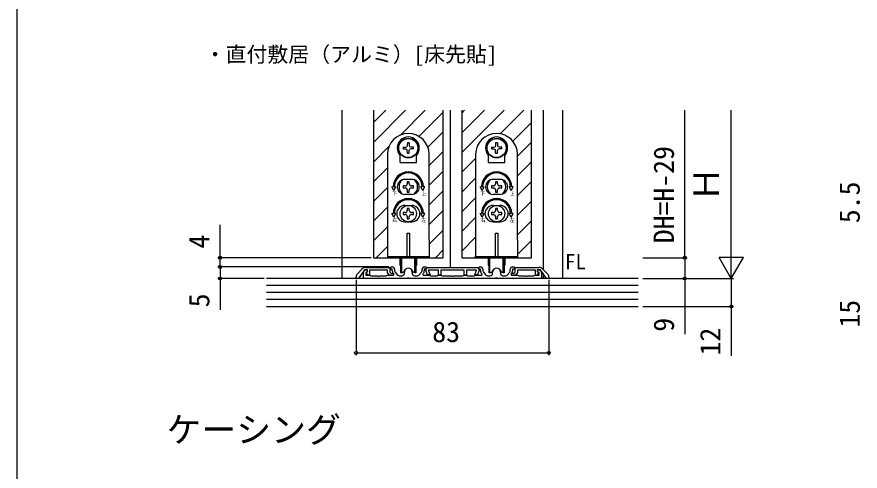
# Model space of a CAD drawing. Units: millimetres, scale not verified. Extents: x -525 to 525, y -783 to 779.
# Drawn here: x -525 to -162, y -9.9 to 185.8 of the extents above; entities that cross this region are included whole.
import ezdxf
from ezdxf.enums import TextEntityAlignment as Align

# ---------------------------------------------------------------- set-up
doc = ezdxf.new("R2010")
doc.units = ezdxf.units.MM
doc.header["$LTSCALE"] = 4
for name, color, linetype in [('0-2_USER1', 3, 'Continuous'), ('0-3_YKK_11', 7, 'Continuous'), ('0-4_YKK_12', 2, 'Continuous'), ('0-5_YKK_13', 4, 'Continuous'), ('0-7_YKK_D', 6, 'Continuous'), ('0-8_YKK_ZWAK', 7, 'Continuous'), ('0-9_YSS_K', 3, 'Continuous')]:
    doc.layers.add(name, color=color, linetype=linetype)
doc.styles.add('ＭＳ ゴシック', font='')
doc.styles.get('ＭＳ ゴシック').set_extended_font_data('MS Gothic')

msp = doc.modelspace()

# ---------------------------------------------------------------- linework, layer by layer
at = {"layer": '0-3_YKK_11'}
for p, q in [((-378.414, 75.154), (-376.286, 77.282)), ((-362.4, 77.068), (-362.4, 76.448)), ((-350.6, 76.448), (-350.6, 77.068)), ((-324.4, 77.068), (-324.4, 76.448)), ((-312.6, 76.448), (-312.6, 77.068)), ((-310.5, 77.869), (-300.129, 77.869)), ((-298.714, 77.284), (-296.586, 75.155)), ((-362.147, 75.784), (-361.098, 74.603)), ((-360.351, 74.268), (-359.2, 74.268)), ((-358.2, 75.268), (-358.2, 75.868)), ((-354.8, 75.868), (-354.8, 75.268)), ((-353.8, 74.268), (-352.649, 74.268)), ((-351.902, 74.603), (-350.853, 75.784)), ((-324.147, 75.784), (-323.098, 74.603)), ((-322.351, 74.268), (-321.2, 74.268)), ((-320.2, 75.268), (-320.2, 75.868)), ((-316.8, 75.868), (-316.8, 75.268)), ((-315.8, 74.268), (-314.649, 74.268)), ((-313.902, 74.603), (-312.853, 75.784))]:
    msp.add_line(p, q, dxfattribs=at)
for points in [[(-374.872, 77.868), (-364.5, 77.868), (-364.5, 75.899), (-363.969, 75.368), (-362.9, 75.368), (-362.9, 74.568), (-364.583, 74.568), (-365.5, 75.485), (-365.5, 76.668), (-373.2, 76.668), (-373.2, 74.568), (-373.864, 74.568), (-374.668, 75.717), (-374, 75.96), (-374, 76.868), (-375.4, 76.868), (-378, 73.168), (-379, 73.168), (-379, 73.739)], [(-375.076, 76.703), (-374.458, 76.928), (-374.115, 75.989), (-374.8, 75.739), (-374.8, 74.568), (-373.1, 74.568), (-372.84, 74.418), (-372.58, 74.268), (-369.758, 74.268), (-369.575, 74.148), (-369.025, 74.148), (-368.842, 74.268), (-366.02, 74.268), (-365.76, 74.418), (-365.5, 74.568), (-362.907, 74.568), (-362.739, 74.944), (-362.895, 75.119)], [(-363.4, 76.448), (-363.4, 77.068), (-363.9, 77.068), (-364.4, 77.568), (-363.9, 78.068), (-363.4, 78.068)], [(-349.6, 78.068), (-349.1, 78.068), (-348.6, 77.568), (-349.1, 77.068), (-349.6, 77.068), (-349.6, 76.448)], [(-325.4, 76.448), (-325.4, 77.068), (-325.9, 77.068), (-326.4, 77.568), (-325.9, 78.068), (-325.4, 78.068)], [(-312.105, 75.119), (-312.261, 74.944), (-312.093, 74.568), (-309.5, 74.568), (-309.24, 74.418), (-308.98, 74.268), (-306.158, 74.268), (-305.975, 74.148), (-305.425, 74.148), (-305.242, 74.268), (-302.42, 74.268), (-302.16, 74.418), (-301.9, 74.568), (-300.2, 74.568), (-300.2, 75.739), (-300.885, 75.989), (-300.542, 76.928), (-299.924, 76.703)], [(-296, 73.741), (-296, 73.169), (-297, 73.169), (-299.6, 76.869), (-301, 76.869), (-301, 75.961), (-300.332, 75.718), (-301.137, 74.569), (-301.8, 74.569), (-301.8, 76.669), (-309.5, 76.669), (-309.5, 75.487), (-310.417, 74.569), (-312.1, 74.569), (-312.1, 75.369), (-311.032, 75.369), (-310.5, 75.901), (-310.5, 77.869)], [(-311.6, 78.068), (-311.1, 78.068), (-310.6, 77.568), (-311.1, 77.068), (-311.6, 77.068), (-311.6, 76.448)], [(-318.958, 73.068), (-356.042, 73.068), (-356.225, 73.188), (-356.775, 73.188), (-356.958, 73.068), (-375.8, 73.068), (-375.8, 75.669)], [(-350.105, 75.119), (-350.261, 74.944), (-350.093, 74.568), (-347.5, 74.568), (-347.24, 74.418), (-346.98, 74.268), (-344.02, 74.268), (-343.76, 74.418), (-343.5, 74.568), (-342.5, 74.568), (-342.24, 74.418), (-341.98, 74.268), (-337.958, 74.268), (-337.775, 74.148), (-337.225, 74.148), (-337.042, 74.268), (-333.02, 74.268), (-332.76, 74.418), (-332.5, 74.568), (-331.5, 74.568), (-331.24, 74.418), (-330.98, 74.268), (-328.02, 74.268), (-327.76, 74.418), (-327.5, 74.568), (-324.907, 74.568), (-324.739, 74.944), (-324.895, 75.119)], [(-299.2, 75.669), (-299.2, 73.068), (-318.042, 73.068), (-318.225, 73.188), (-318.775, 73.188), (-318.958, 73.068)]]:
    msp.add_lwpolyline(points, dxfattribs=at)
msp.add_lwpolyline([(-348.3, 77.868), (-326.7, 77.868), (-326.4, 77.565), (-326.15, 77.128), (-326.018, 76.765), (-326.781, 74.668), (-327.846, 74.668), (-327.118, 76.668), (-331.5, 76.668), (-331.5, 74.568), (-332.5, 74.568), (-332.5, 76.668), (-342.5, 76.668), (-342.5, 74.568), (-343.5, 74.568), (-343.5, 76.668), (-347.882, 76.668), (-347.154, 74.668), (-348.219, 74.668), (-348.982, 76.765), (-348.85, 77.128), (-348.6, 77.565)], close=True, dxfattribs=at)
for centre, radius, start, end in [((-374.872, 75.868), 2, 90, 135), ((-374.7, 75.669), 1.1, 110, 180), ((-363.4, 77.068), 1, 0, 90), ((-361.4, 76.448), 2, 180, 221.63354), ((-361.4, 76.448), 1, 180, 221.63354), ((-356.5, 75.868), 1.7, 0, 180), ((-351.6, 76.448), 1, 318.36646, 0), ((-349.6, 77.068), 1, 90, 180), ((-351.6, 76.448), 2, 318.36646, 0), ((-325.4, 77.068), 1, 0, 90), ((-323.4, 76.448), 2, 180, 221.63354), ((-323.4, 76.448), 1, 180, 221.63354), ((-318.5, 75.868), 1.7, 0, 180), ((-313.6, 76.448), 1, 318.36646, 0), ((-311.6, 77.068), 1, 90, 180), ((-313.6, 76.448), 2, 318.36646, 0), ((-300.129, 75.869), 2, 45.00001, 90), ((-300.3, 75.669), 1.1, 360, 70), ((-377, 73.739), 2, 135, 180), ((-360.351, 75.268), 1, 221.63354, 270), ((-359.2, 75.268), 1, 270, 0), ((-353.8, 75.268), 1, 180, 270), ((-352.649, 75.268), 1, 270, 318.36646), ((-322.351, 75.268), 1, 221.63354, 270), ((-321.2, 75.268), 1, 270, 360), ((-315.8, 75.268), 1, 180, 270), ((-314.649, 75.268), 1, 270, 318.36646), ((-298, 73.741), 2, 360, 44.99999)]:
    msp.add_arc(centre, radius, start, end, dxfattribs=at)
at = {"layer": '0-4_YKK_12'}
for p, q in [((-385, 73.068), (-385, 145.568)), ((-371.5, 145.568), (-371.5, 82.068)), ((-371.5, 140.244), (-366.176, 145.568)), ((-371.5, 131.759), (-357.691, 145.568)), ((-359.854, 134.92), (-349.206, 145.568)), ((-338.5, 145.568), (-338.5, 77.868)), ((-333.5, 145.568), (-333.5, 82.068)), ((-333.5, 144.303), (-332.235, 145.568)), ((-333.5, 135.818), (-323.75, 145.568)), ((-333.5, 127.332), (-315.265, 145.568)), ((-316.919, 135.428), (-306.779, 145.568)), ((-303.5, 82.068), (-303.5, 145.568)), ((-298.5, 145.568), (-298.5, 77.069)), ((-290, 73.068), (-290, 145.568)), ((-351.953, 134.335), (-341.5, 144.788)), ((-311.562, 132.3), (-303.5, 140.362)), ((-348.074, 129.729), (-341.5, 136.303)), ((-309.5, 125.876), (-303.5, 131.876)), ((-371.5, 123.273), (-364.852, 129.922)), ((-347.5, 121.818), (-341.5, 127.818)), ((-333.5, 118.847), (-327.5, 124.847)), ((-371.5, 114.788), (-365.5, 120.788)), ((-309.5, 117.391), (-303.5, 123.391)), ((-347.5, 113.332), (-341.5, 119.332)), ((-333.5, 110.362), (-327.5, 116.362)), ((-309.5, 108.906), (-303.5, 114.906)), ((-371.5, 106.303), (-365.5, 112.303)), ((-347.5, 104.847), (-341.5, 110.847)), ((-333.5, 101.876), (-327.5, 107.876)), ((-309.5, 100.421), (-303.5, 106.421)), ((-371.5, 97.818), (-365.5, 103.818)), ((-347.5, 96.362), (-341.5, 102.362)), ((-333.5, 93.391), (-327.5, 99.391)), ((-371.5, 89.332), (-365.5, 95.332)), ((-309.5, 91.935), (-303.5, 97.935)), ((-347.5, 87.876), (-341.5, 93.876)), ((-333.5, 84.906), (-327.5, 90.906)), ((-309.5, 83.45), (-303.5, 89.45)), ((-370.279, 82.068), (-365.5, 86.847)), ((-344.823, 82.068), (-341.5, 85.391)), ((-333.5, 82.068), (-303.5, 82.068)), ((-327.853, 82.068), (-327.5, 82.421)), ((-298.5, 75.304), (-298.5, 73.068))]:
    msp.add_line(p, q, dxfattribs=at)
msp.add_lwpolyline([(-371.5, 82.068), (-341.5, 82.068), (-341.5, 145.568)], dxfattribs=at)
at = {"layer": '0-5_YKK_13'}
for p, q in [((-356.9, 131.532), (-356.919, 130.442)), ((-356.1, 131.532), (-356.081, 130.442)), ((-318.9, 131.532), (-318.919, 130.442)), ((-318.1, 131.532), (-318.081, 130.442)), ((-356.919, 130.442), (-357.068, 129.886)), ((-356.081, 130.442), (-355.932, 129.886)), ((-355.376, 129.737), (-355.932, 129.886)), ((-355.376, 128.899), (-355.932, 128.75)), ((-354.286, 129.718), (-355.376, 129.737)), ((-354.286, 128.918), (-355.376, 128.899)), ((-318.919, 130.442), (-319.068, 129.886)), ((-318.081, 130.442), (-317.932, 129.886)), ((-317.376, 129.737), (-317.932, 129.886)), ((-317.376, 128.899), (-317.932, 128.75)), ((-316.286, 129.718), (-317.376, 129.737)), ((-316.286, 128.918), (-317.376, 128.899)), ((-365.5, 126.568), (-365.5, 89.568)), ((-360, 123.118), (-360, 126.107)), ((-353, 123.118), (-353, 126.107)), ((-347.5, 89.568), (-347.5, 126.568)), ((-327.5, 126.568), (-327.5, 89.568)), ((-322, 123.118), (-322, 126.107)), ((-315, 123.118), (-315, 126.107)), ((-309.5, 89.568), (-309.5, 126.568)), ((-360, 123.118), (-353, 123.118)), ((-322, 123.118), (-315, 123.118)), ((-363.616, 112.568), (-363, 112.568)), ((-362.75, 111.068), (-363.616, 112.568)), ((-362.75, 111.068), (-361.884, 112.568)), ((-362.5, 112.568), (-361.884, 112.568)), ((-357.82, 113.008), (-358.7, 113.008)), ((-358.7, 113.008), (-358.7, 112.128)), ((-355, 115.818), (-358, 115.818)), ((-356.94, 114.768), (-356.94, 113.888)), ((-356.06, 114.768), (-356.94, 114.768)), ((-356.06, 113.888), (-356.06, 114.768)), ((-354.3, 113.008), (-355.18, 113.008)), ((-354.3, 112.128), (-354.3, 113.008)), ((-350.5, 112.568), (-351.116, 112.568)), ((-350.25, 111.068), (-351.116, 112.568)), ((-325.616, 112.568), (-325, 112.568)), ((-324.75, 111.068), (-325.616, 112.568)), ((-324.75, 111.068), (-323.884, 112.568)), ((-324.5, 112.568), (-323.884, 112.568)), ((-319.82, 113.008), (-320.7, 113.008)), ((-320.7, 113.008), (-320.7, 112.128)), ((-317, 115.818), (-320, 115.818)), ((-318.94, 114.768), (-318.94, 113.888)), ((-318.06, 114.768), (-318.94, 114.768)), ((-318.06, 113.888), (-318.06, 114.768)), ((-316.3, 113.008), (-317.18, 113.008)), ((-316.3, 112.128), (-316.3, 113.008)), ((-312.5, 112.568), (-313.116, 112.568)), ((-312.25, 111.068), (-313.116, 112.568)), ((-358.7, 112.128), (-357.82, 112.128)), ((-355, 109.318), (-358, 109.318)), ((-356.94, 111.248), (-356.94, 110.368)), ((-356.94, 110.368), (-356.06, 110.368)), ((-356.06, 110.368), (-356.06, 111.248)), ((-355.18, 112.128), (-354.3, 112.128)), ((-320.7, 112.128), (-319.82, 112.128)), ((-317, 109.318), (-320, 109.318)), ((-318.94, 111.248), (-318.94, 110.368)), ((-318.94, 110.368), (-318.06, 110.368)), ((-318.06, 110.368), (-318.06, 111.248)), ((-317.18, 112.128), (-316.3, 112.128)), ((-358, 104.568), (-355, 104.568)), ((-356.94, 103.268), (-356.94, 102.388)), ((-356.06, 103.268), (-356.94, 103.268)), ((-356.06, 102.388), (-356.06, 103.268)), ((-320, 104.568), (-317, 104.568)), ((-318.94, 103.268), (-318.94, 102.388)), ((-318.06, 103.268), (-318.94, 103.268)), ((-318.06, 102.388), (-318.06, 103.268)), ((-363.616, 101.068), (-363, 101.068)), ((-362.75, 99.568), (-363.616, 101.068)), ((-362.75, 99.568), (-361.884, 101.068)), ((-362.5, 101.068), (-361.884, 101.068)), ((-357.82, 101.508), (-358.7, 101.508)), ((-358.7, 101.508), (-358.7, 100.628)), ((-358.7, 100.628), (-357.82, 100.628)), ((-356.94, 99.748), (-356.94, 98.868)), ((-356.94, 98.868), (-356.06, 98.868)), ((-356.06, 98.868), (-356.06, 99.748)), ((-354.3, 101.508), (-355.18, 101.508)), ((-355.18, 100.628), (-354.3, 100.628)), ((-354.3, 100.628), (-354.3, 101.508)), ((-350.25, 99.568), (-351.116, 101.068)), ((-350.5, 101.068), (-351.116, 101.068)), ((-350.25, 99.568), (-349.384, 101.068)), ((-349.384, 101.068), (-350, 101.068)), ((-325.616, 101.068), (-325, 101.068)), ((-324.75, 99.568), (-325.616, 101.068)), ((-324.75, 99.568), (-323.884, 101.068)), ((-324.5, 101.068), (-323.884, 101.068)), ((-319.82, 101.508), (-320.7, 101.508)), ((-320.7, 101.508), (-320.7, 100.628)), ((-320.7, 100.628), (-319.82, 100.628)), ((-318.94, 99.748), (-318.94, 98.868)), ((-318.94, 98.868), (-318.06, 98.868)), ((-318.06, 98.868), (-318.06, 99.748)), ((-316.3, 101.508), (-317.18, 101.508)), ((-317.18, 100.628), (-316.3, 100.628)), ((-316.3, 100.628), (-316.3, 101.508)), ((-312.25, 99.568), (-313.116, 101.068)), ((-312.5, 101.068), (-313.116, 101.068)), ((-312.25, 99.568), (-311.384, 101.068)), ((-311.384, 101.068), (-312, 101.068)), ((-358, 97.568), (-355, 97.568)), ((-320, 97.568), (-317, 97.568)), ((-357, 92.568), (-356, 92.568)), ((-357, 82.368), (-357, 92.568)), ((-356, 92.568), (-356, 82.368)), ((-319, 92.568), (-318, 92.568)), ((-319, 82.368), (-319, 92.568)), ((-318, 92.568), (-318, 82.368)), ((-365.5, 89.568), (-365.5, 82.068)), ((-327.5, 89.568), (-327.5, 82.068)), ((-365.5, 82.568), (-347.5, 82.568)), ((-360, 78.82), (-360, 82.068)), ((-359.75, 75.568), (-359.75, 82.068)), ((-359.35, 75.568), (-359.35, 82.068)), ((-356, 82.368), (-357, 82.368)), ((-353.65, 75.568), (-353.65, 82.068)), ((-353, 82.068), (-353, 78.82)), ((-327.5, 82.568), (-309.5, 82.568)), ((-322, 78.82), (-322, 82.068)), ((-321.75, 75.568), (-321.75, 82.068)), ((-321.35, 75.568), (-321.35, 82.068)), ((-318, 82.368), (-319, 82.368)), ((-315.65, 75.568), (-315.65, 82.068)), ((-315, 82.068), (-315, 78.82)), ((-359.752, 78.524), (-359.75, 78.524)), ((-359.75, 78.568), (-359.75, 75.568)), ((-353.25, 75.568), (-353.25, 78.568)), ((-353.25, 78.524), (-353.248, 78.524)), ((-321.752, 78.524), (-321.75, 78.524)), ((-321.75, 78.568), (-321.75, 75.568)), ((-315.25, 75.568), (-315.25, 78.568)), ((-315.25, 78.524), (-315.248, 78.524)), ((-359.35, 75.568), (-359.75, 75.568)), ((-359.35, 75.568), (-358.73, 75.793)), ((-353.65, 75.568), (-354.27, 75.793)), ((-321.35, 75.568), (-321.75, 75.568)), ((-321.35, 75.568), (-320.73, 75.793)), ((-315.65, 75.568), (-316.27, 75.793))]:
    msp.add_line(p, q, dxfattribs=at)
for points in [[(-358.714, 129.718), (-357.624, 129.737), (-357.068, 129.886)], [(-358.714, 128.918), (-357.624, 128.899), (-357.068, 128.75)], [(-356.9, 127.104), (-356.919, 128.193), (-357.068, 128.75)], [(-356.1, 127.104), (-356.081, 128.193), (-355.932, 128.75)], [(-320.714, 129.718), (-319.624, 129.737), (-319.068, 129.886)], [(-320.714, 128.918), (-319.624, 128.899), (-319.068, 128.75)], [(-318.9, 127.104), (-318.919, 128.193), (-319.068, 128.75)], [(-318.1, 127.104), (-318.081, 128.193), (-317.932, 128.75)], [(-350.25, 111.068), (-349.384, 112.568), (-350, 112.568)], [(-312.25, 111.068), (-311.384, 112.568), (-312, 112.568)], [(-347.5, 89.568), (-347.5, 82.068), (-365.5, 82.068)], [(-309.5, 89.568), (-309.5, 82.068), (-327.5, 82.068)], [(-353.25, 82.068), (-353.25, 75.568), (-353.65, 75.568)], [(-315.25, 82.068), (-315.25, 75.568), (-315.65, 75.568)]]:
    msp.add_lwpolyline(points, dxfattribs=at)
for centre, radius in [((-356.5, 129.318), 4.25), ((-356.5, 129.318), 4.1), ((-318.5, 129.318), 4.25), ((-318.5, 129.318), 4.1), ((-356.5, 101.068), 3.5), ((-318.5, 101.068), 3.5)]:
    msp.add_circle(centre, radius, dxfattribs=at)
for centre, radius, start, end in [((-356.5, 126.568), 9, 0, 180), ((-318.5, 126.568), 9, 0, 180), ((-356.5, 129.318), 4.75, 317.4631, 222.5369), ((-356.5, 129.318), 2.25, 79.75965, 100.24035), ((-318.5, 129.318), 4.75, 317.4631, 222.5369), ((-318.5, 129.318), 2.25, 79.75965, 100.24035), ((-356.5, 129.318), 2.25, 169.75965, 190.24035), ((-356.5, 129.318), 2.25, 259.75965, 280.24035), ((-356.5, 129.318), 2.25, 349.75965, 10.24035), ((-318.5, 129.318), 2.25, 169.75965, 190.24035), ((-318.5, 129.318), 2.25, 259.75965, 280.24035), ((-318.5, 129.318), 2.25, 349.75965, 10.24035), ((-356.5, 112.568), 6.5, 0, 180), ((-356.5, 112.568), 6, 0, 180), ((-318.5, 112.568), 6.5, 0, 180), ((-318.5, 112.568), 6, 0, 180), ((-358, 112.568), 3.25, 90, 270), ((-356.5, 112.568), 4, 129.83844, 230.16156), ((-357.82, 113.888), 0.88, 270, 0), ((-355.18, 113.888), 0.88, 180, 270), ((-355, 112.568), 3.25, 270, 90), ((-356.5, 112.568), 4, 309.83844, 50.16156), ((-320, 112.568), 3.25, 90, 270), ((-318.5, 112.568), 4, 129.83844, 230.16156), ((-319.82, 113.888), 0.88, 270, 0), ((-317.18, 113.888), 0.88, 180, 270), ((-317, 112.568), 3.25, 270, 90), ((-318.5, 112.568), 4, 309.83844, 50.16156), ((-357.82, 111.248), 0.88, 0, 90), ((-355.18, 111.248), 0.88, 90, 180), ((-319.82, 111.248), 0.88, 0, 90), ((-317.18, 111.248), 0.88, 90, 180), ((-356.5, 101.068), 6.5, 0, 180), ((-356.5, 101.068), 6, 0, 180), ((-318.5, 101.068), 6.5, 0, 180), ((-318.5, 101.068), 6, 0, 180), ((-358, 101.068), 3.5, 90, 270), ((-357.82, 102.388), 0.88, 270, 0), ((-355.18, 102.388), 0.88, 180, 270), ((-355, 101.068), 3.5, 270, 90), ((-320, 101.068), 3.5, 90, 270), ((-319.82, 102.388), 0.88, 270, 0), ((-317.18, 102.388), 0.88, 180, 270), ((-317, 101.068), 3.5, 270, 90), ((-357.82, 99.748), 0.88, 0, 90), ((-355.18, 99.748), 0.88, 90, 180), ((-319.82, 99.748), 0.88, 0, 90), ((-317.18, 99.748), 0.88, 90, 180), ((-359.7, 78.82), 0.3, 180, 260), ((-356.5, 75.568), 2, 16.15012, 163.84988), ((-353.3, 78.82), 0.3, 280, 0), ((-321.7, 78.82), 0.3, 180, 260), ((-318.5, 75.568), 2, 16.15012, 163.84988), ((-315.3, 78.82), 0.3, 280, 0), ((-358.901, 76.263), 0.5, 290, 343.84988), ((-354.099, 76.263), 0.5, 196.15012, 250), ((-320.901, 76.263), 0.5, 290, 343.84988), ((-316.099, 76.263), 0.5, 196.15012, 250)]:
    msp.add_arc(centre, radius, start, end, dxfattribs=at)
at = {"layer": '0-7_YKK_D'}
for p, q in [((-237.5, 82.068), (-237.5, 145.568)), ((-217.5, 83.568), (-217.5, 145.568)), ((-217.5, 73.068), (-217.5, 91.254)), ((-372.5, 82.068), (-438.5, 82.068)), ((-255.516, 82.068), (-236.5, 82.068)), ((-255.516, 82.068), (-236.5, 82.068)), ((-217.5, 73.068), (-222.75, 82.161)), ((-212.25, 82.161), (-222.75, 82.161)), ((-217.5, 73.068), (-212.25, 82.161)), ((-364.9, 78.068), (-438.5, 78.068)), ((-364.9, 78.068), (-438.5, 78.068)), ((-418.5, 73.068), (-438.5, 73.068)), ((-255.5, 73.068), (-216.5, 73.068)), ((-255.5, 73.068), (-216.5, 73.068)), ((-255.5, 73.068), (-236.5, 73.068)), ((-379, 72.468), (-379, 40.068)), ((-296, 72.468), (-296, 40.068)), ((-255.5, 61.068), (-216.5, 61.068)), ((-379, 41.068), (-296, 41.068))]:
    msp.add_line(p, q, dxfattribs=at)
for points in [[(-437.5, 78.068), (-437.5, 82.068), (-437.5, 96.186)], [(-237.5, 82.068), (-237.5, 73.068), (-237.5, 49.131)], [(-437.5, 78.068), (-437.5, 73.068), (-437.5, 59.563)], [(-217.5, 73.068), (-217.5, 61.068), (-217.5, 39.791)]]:
    msp.add_lwpolyline(points, dxfattribs=at)
for centre in [(-437.5, 82.068), (-237.5, 82.068), (-237.5, 82.068), (-437.5, 78.068), (-437.5, 78.068), (-437.5, 73.068), (-237.5, 73.068), (-217.5, 61.068), (-379, 41.068), (-296, 41.068)]:
    msp.add_circle(centre, 0.637, dxfattribs=at)
at = {"layer": '0-8_YKK_ZWAK'}
msp.add_line((-525, 746.7), (-525, -783.3), dxfattribs=at)
at = {"layer": '0-9_YSS_K'}
for p, q in [((-257.5, 73.068), (-417.5, 73.068)), ((-257.5, 70.068), (-417.5, 70.068)), ((-257.5, 67.068), (-417.5, 67.068)), ((-257.5, 64.068), (-417.5, 64.068)), ((-417.5, 61.068), (-257.5, 61.068))]:
    msp.add_line(p, q, dxfattribs=at)

# ---------------------------------------------------------------- texts
at = {"layer": '0-2_USER1', "style": 'ＭＳ ゴシック'}
for s, height, p in [('・直付敷居（アルミ）[床先貼]', 6.598, (-444.148, 164.38)), ('FL', 6.598, (-289.023, 75.068)), ('   ケーシング', 11, (-483, -0.801))]:
    msp.add_text(s, height=height, dxfattribs=at).set_placement(p, align=Align.BOTTOM_LEFT)
at = {"layer": '0-5_YKK_13', "style": 'ＭＳ ゴシック'}
for s, p in [('下', (-363.529, 108.524)), ('上', (-350.855, 108.355)), ('下', (-325.529, 108.524)), ('上', (-312.855, 108.355)), ('右', (-363.421, 97)), ('左', (-350.879, 96.964)), ('右', (-325.421, 97)), ('左', (-312.879, 96.964))]:
    msp.add_text(s, height=1.558, dxfattribs=at).set_placement(p, align=Align.BOTTOM_LEFT)
at = {"layer": '0-7_YKK_D', "style": 'ＭＳ ゴシック'}
for s, height, p in [('DH=H-29', 8.798, (-239.5, 88.279)), ('Ｈ', 11, (-219.5, 106.216)), ('5.5', 8.798, (-159.5, 96.931)), ('4', 8.798, (-439.5, 86.004)), ('5', 8.798, (-439.5, 60.677)), ('15', 8.798, (-159.5, 51.95)), ('9', 8.798, (-239.5, 50.177)), ('12', 8.798, (-219.5, 39.95))]:
    msp.add_text(s, height=height, rotation=90, dxfattribs=at).set_placement(p, align=Align.BOTTOM_LEFT)
msp.add_text('83', height=8.798, dxfattribs=at).set_placement((-346.193, 43.068), align=Align.BOTTOM_LEFT)

doc.saveas('drawing.dxf')
